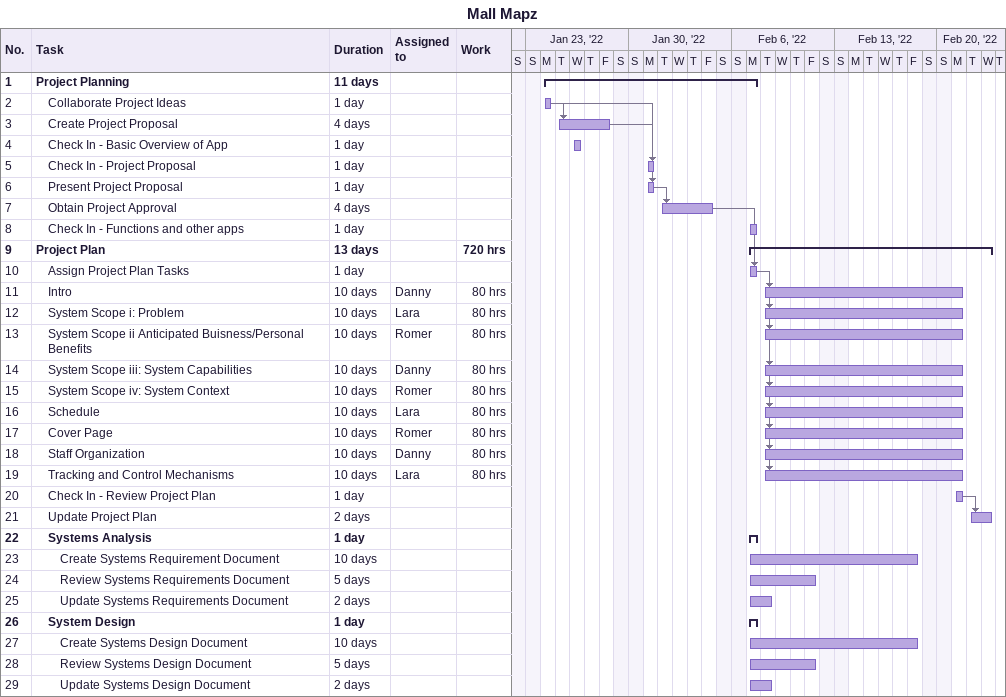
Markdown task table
Mall Mapz

| ID | Level | Task | Duration | Start | Finish | Predecessors | Resources | Work (h) |
|---|---|---|---|---|---|---|---|---|
| 1 | 1 | **Project Planning** | 11d | 2022-01-24 | 2022-02-07 |  |  |  |
| 2 | 2 | Collaborate Project Ideas | 1d | 2022-01-24 | 2022-01-24 |  |  |  |
| 3 | 2 | Create Project Proposal | 4d | 2022-01-25 | 2022-01-28 | 2 |  |  |
| 4 | 2 | Check In - Basic Overview of App | 1d | 2022-01-26 | 2022-01-26 |  |  |  |
| 5 | 2 | Check In - Project Proposal | 1d | 2022-01-31 | 2022-01-31 | 3 |  |  |
| 6 | 2 | Present Project Proposal | 1d | 2022-01-31 | 2022-01-31 | 3, 2 |  |  |
| 7 | 2 | Obtain Project Approval | 4d | 2022-02-01 | 2022-02-04 | 6 |  |  |
| 8 | 2 | Check In - Functions and other apps | 1d | 2022-02-07 | 2022-02-07 |  |  |  |
| 9 | 1 | **Project Plan** | 13d | 2022-02-07 | 2022-02-23 |  |  | 720 |
| 10 | 2 | Assign Project Plan Tasks | 1d | 2022-02-07 | 2022-02-07 | 7 |  |  |
| 11 | 2 | Intro | 10d | 2022-02-08 | 2022-02-21 | 10 | Danny | 80 |
| 12 | 2 | System Scope i: Problem | 10d | 2022-02-08 | 2022-02-21 | 10 | Lara | 80 |
| 13 | 2 | System Scope ii Anticipated Buisness/Personal Benefits | 10d | 2022-02-08 | 2022-02-21 | 10 | Romer | 80 |
| 14 | 2 | System Scope iii: System Capabilities | 10d | 2022-02-08 | 2022-02-21 | 10 | Danny | 80 |
| 15 | 2 | System Scope iv: System Context | 10d | 2022-02-08 | 2022-02-21 | 10 | Romer | 80 |
| 16 | 2 | Schedule | 10d | 2022-02-08 | 2022-02-21 | 10 | Lara | 80 |
| 17 | 2 | Cover Page | 10d | 2022-02-08 | 2022-02-21 | 10 | Romer | 80 |
| 18 | 2 | Staff Organization | 10d | 2022-02-08 | 2022-02-21 | 10 | Danny | 80 |
| 19 | 2 | Tracking and Control Mechanisms | 10d | 2022-02-08 | 2022-02-21 | 10 | Lara | 80 |
| 20 | 2 | Check In - Review Project Plan | 1d | 2022-02-21 | 2022-02-21 |  |  |  |
| 21 | 2 | Update Project Plan | 2d | 2022-02-22 | 2022-02-23 | 20 |  |  |
| 22 | 2 | **Systems Analysis** | 1d | 2022-02-07 | 2022-02-07 |  |  |  |
| 23 | 3 | Create Systems Requirement Document | 10d | 2022-02-07 | 2022-02-18 |  |  |  |
| 24 | 3 | Review Systems Requirements Document | 5d | 2022-02-07 | 2022-02-11 |  |  |  |
| 25 | 3 | Update Systems Requirements Document | 2d | 2022-02-07 | 2022-02-08 |  |  |  |
| 26 | 2 | **System Design** | 1d | 2022-02-07 | 2022-02-07 |  |  |  |
| 27 | 3 | Create Systems Design Document | 10d | 2022-02-07 | 2022-02-18 |  |  |  |
| 28 | 3 | Review Systems Design Document | 5d | 2022-02-07 | 2022-02-11 |  |  |  |
| 29 | 3 | Update Systems Design Document | 2d | 2022-02-07 | 2022-02-08 |  |  |  |
